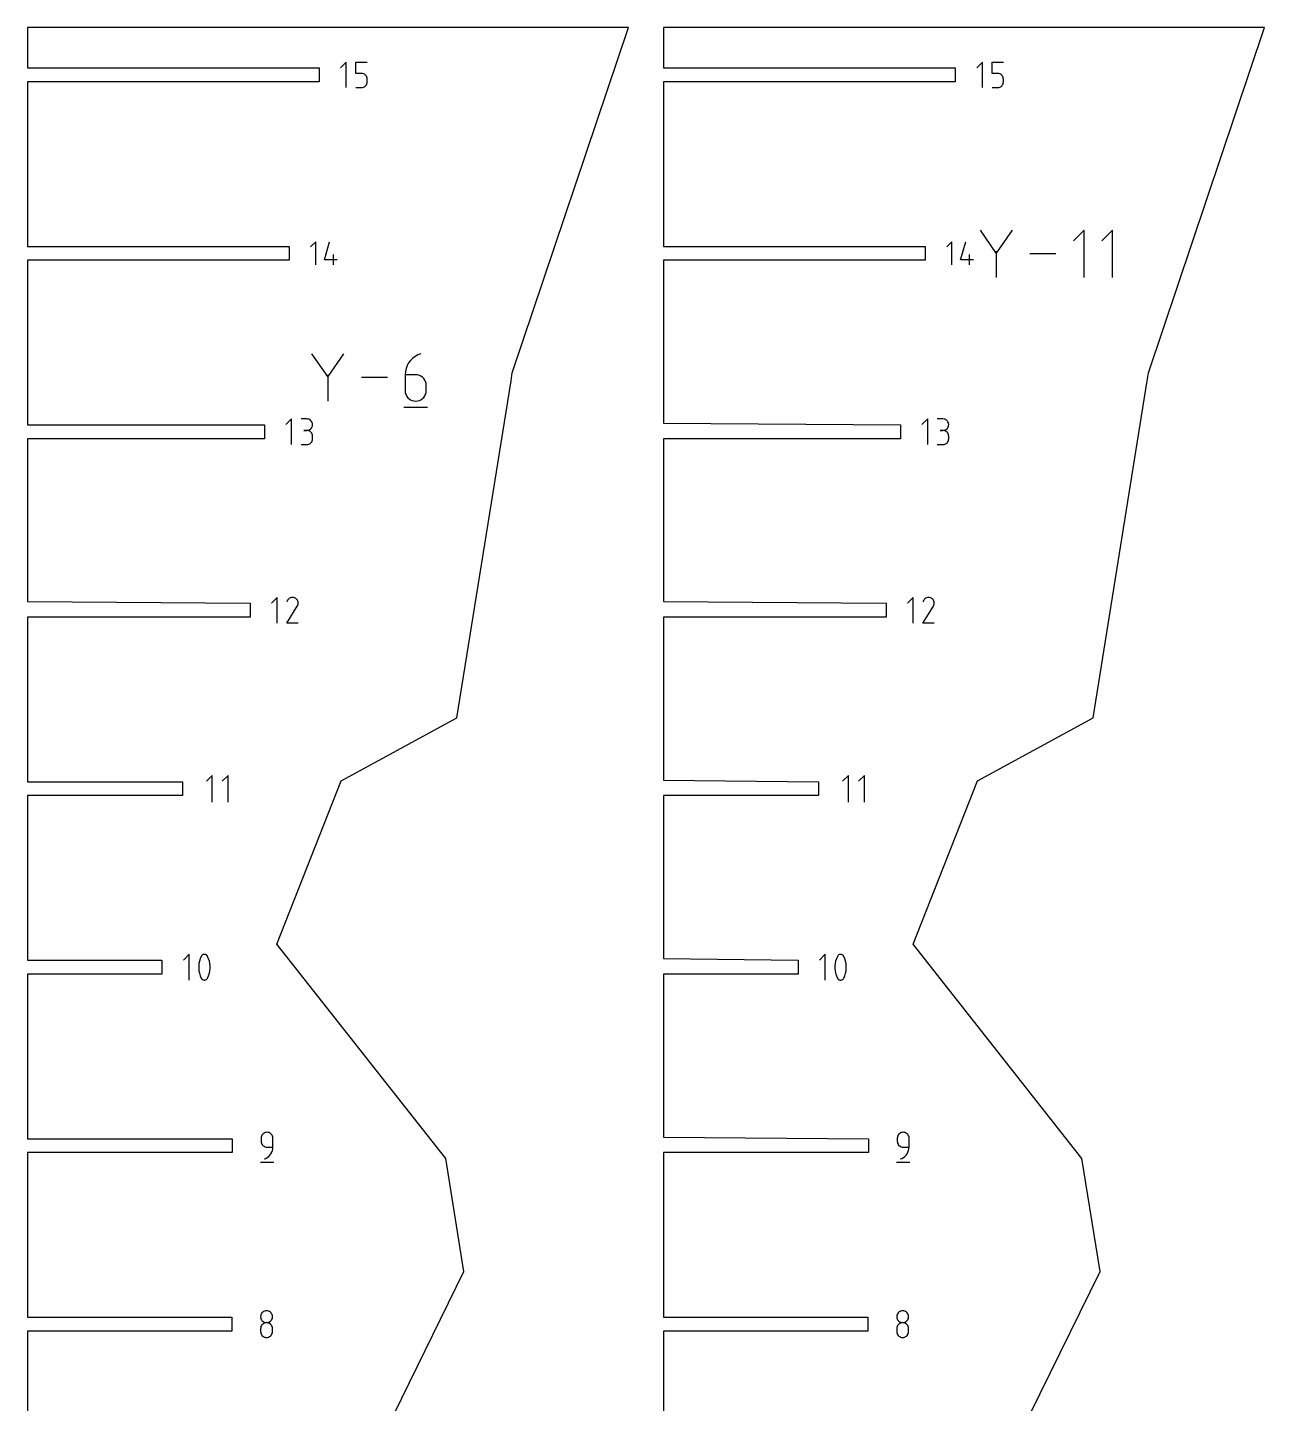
# Model space of a CAD drawing. Extents: x 0 to 980, y 0 to 700.
# Drawn here: x 240.3 to 351.5, y 124.7 to 248.4 of the extents above; entities that cross this region are included whole.
import ezdxf

# ---------------------------------------------------------------- set-up
doc = ezdxf.new("R2010")
doc.units = 0

msp = doc.modelspace()

# ---------------------------------------------------------------- linework, layer by layer
at = {"layer": 'annotation', "color": 1}
for p, q in [((268.935284, 245.311443), (268.422962, 244.798977)), ((268.935284, 243.006934), (268.935284, 245.311443)), ((269.799402, 244.28521), (269.799402, 245.311443)), ((269.799402, 245.311443), (270.82289, 245.311443)), ((326.110328, 245.311418), (325.598006, 244.798952)), ((326.110328, 243.006909), (326.110328, 245.311418)), ((326.974447, 244.285185), (326.974447, 245.311418)), ((326.974447, 245.311418), (327.997934, 245.311418)), ((270.311146, 244.28521), (269.799402, 244.28521)), ((270.403032, 244.276996), (270.311146, 244.28521)), ((270.489556, 244.253308), (270.403032, 244.276996)), ((270.569263, 244.215573), (270.489556, 244.253308)), ((270.640699, 244.16522), (270.569263, 244.215573)), ((270.702408, 244.103678), (270.640699, 244.16522)), ((270.752937, 244.032376), (270.702408, 244.103678)), ((270.79083, 243.952741), (270.752937, 244.032376)), ((270.814632, 243.866202), (270.79083, 243.952741)), ((270.82289, 243.774189), (270.814632, 243.866202)), ((270.82289, 243.519256), (270.82289, 243.774189)), ((270.82289, 243.774189), (270.82289, 243.774189)), ((327.48619, 244.285185), (326.974447, 244.285185)), ((327.578076, 244.276971), (327.48619, 244.285185)), ((327.6646, 244.253282), (327.578076, 244.276971)), ((327.744308, 244.215548), (327.6646, 244.253282)), ((327.815743, 244.165195), (327.744308, 244.215548)), ((327.877453, 244.103653), (327.815743, 244.165195)), ((327.927981, 244.03235), (327.877453, 244.103653)), ((327.965874, 243.952715), (327.927981, 244.03235)), ((327.989677, 243.866177), (327.965874, 243.952715)), ((327.997934, 243.774163), (327.989677, 243.866177)), ((327.997934, 243.519231), (327.997934, 243.774163)), ((327.997934, 243.774163), (327.997934, 243.774163)), ((269.799402, 243.006934), (270.311146, 243.006934)), ((270.311146, 243.006934), (270.402994, 243.015193)), ((270.311146, 243.006934), (270.311146, 243.006934)), ((270.402994, 243.015193), (270.489498, 243.039001)), ((270.489498, 243.039001), (270.569199, 243.076909)), ((270.569199, 243.076909), (270.640639, 243.127466)), ((270.640639, 243.127466), (270.702361, 243.189224)), ((270.702361, 243.189224), (270.752905, 243.260732)), ((270.752905, 243.260732), (270.790813, 243.34054)), ((270.790813, 243.34054), (270.814627, 243.427198)), ((270.814627, 243.427198), (270.82289, 243.519256)), ((326.974447, 243.006909), (327.48619, 243.006909)), ((327.48619, 243.006909), (327.578038, 243.015167)), ((327.48619, 243.006909), (327.48619, 243.006909)), ((327.578038, 243.015167), (327.664542, 243.038975)), ((327.664542, 243.038975), (327.744243, 243.076883)), ((327.744243, 243.076883), (327.815684, 243.127441)), ((327.815684, 243.127441), (327.877405, 243.189199)), ((327.877405, 243.189199), (327.927949, 243.260707)), ((327.927949, 243.260707), (327.965857, 243.340515)), ((327.965857, 243.340515), (327.989672, 243.427173)), ((327.989672, 243.427173), (327.997934, 243.519231)), ((327.352358, 228.144283), (325.930293, 230.200783)), ((328.774156, 230.200783), (327.352358, 228.144283)), ((335.250714, 230.20065), (334.302938, 229.252606)), ((335.250714, 225.937396), (335.250714, 230.20065)), ((337.79721, 230.20065), (336.849434, 229.252606)), ((337.79721, 225.937396), (337.79721, 230.20065)), ((266.188615, 229.160921), (265.725689, 228.697864)), ((266.188615, 227.078603), (266.188615, 229.160921)), ((266.969419, 227.541529), (267.43117, 229.160921)), ((323.363663, 229.160895), (322.900737, 228.697839)), ((323.363663, 227.078577), (323.363663, 229.160895)), ((324.144467, 227.541503), (324.606217, 229.160895)), ((268.125624, 227.541529), (266.969419, 227.541529)), ((267.77905, 227.078603), (267.77905, 228.00341)), ((325.300671, 227.541503), (324.144467, 227.541503)), ((324.954097, 227.078577), (324.954097, 228.003385)), ((327.352358, 228.309776), (327.352358, 225.937262)), ((332.704485, 228.069023), (330.373411, 228.069023)), ((267.276993, 217.04207), (265.854928, 219.098571)), ((268.69879, 219.098571), (267.276993, 217.04207)), ((275.378297, 218.99675), (275.129428, 218.85974)), ((275.649504, 219.098437), (275.378297, 218.99675)), ((275.649504, 219.098437), (275.649504, 219.098437)), ((274.309587, 217.764973), (274.248402, 217.488106)), ((274.408439, 218.027113), (274.309587, 217.764973)), ((274.542404, 218.271092), (274.408439, 218.027113)), ((274.708927, 218.493478), (274.542404, 218.271092)), ((274.905453, 218.690838), (274.708927, 218.493478)), ((275.129428, 218.85974), (274.905453, 218.690838)), ((267.276993, 217.207564), (267.276993, 214.835049)), ((272.62912, 216.96681), (270.298045, 216.96681)), ((274.248402, 217.488106), (274.227439, 217.199944)), ((274.227439, 217.199944), (274.227439, 215.782959)), ((275.174146, 217.199944), (274.227439, 217.199944)), ((275.344413, 217.184749), (275.174146, 217.199944)), ((275.504629, 217.140926), (275.344413, 217.184749)), ((275.652128, 217.071118), (275.504629, 217.140926)), ((275.784246, 216.977968), (275.652128, 217.071118)), ((275.898318, 216.864117), (275.784246, 216.977968)), ((275.99168, 216.73221), (275.898318, 216.864117)), ((276.061666, 216.584889), (275.99168, 216.73221)), ((276.105612, 216.424796), (276.061666, 216.584889)), ((276.120852, 216.254574), (276.105612, 216.424796)), ((274.227439, 215.782959), (274.227439, 215.782959)), ((274.227439, 215.782959), (274.242724, 215.612655)), ((274.242724, 215.612655), (274.28678, 215.452341)), ((274.28678, 215.452341), (274.356909, 215.304699)), ((274.356909, 215.304699), (274.450413, 215.172412)), ((274.450413, 215.172412), (274.564595, 215.058163)), ((275.784246, 215.058163), (275.898318, 215.172412)), ((275.898318, 215.172412), (275.99168, 215.304699)), ((275.99168, 215.304699), (276.061666, 215.452341)), ((276.061666, 215.452341), (276.105612, 215.612655)), ((276.105612, 215.612655), (276.120852, 215.782959)), ((276.120852, 215.782959), (276.120852, 216.254574)), ((276.120852, 216.254574), (276.120852, 216.254574)), ((274.108867, 214.302276), (276.240494, 214.302276)), ((274.564595, 215.058163), (274.696757, 214.964632)), ((274.696757, 214.964632), (274.844202, 214.894504)), ((274.844202, 214.894504), (275.00423, 214.85046)), ((275.00423, 214.85046), (275.174146, 214.835183)), ((275.174146, 214.835183), (275.344413, 214.85046)), ((275.174146, 214.835183), (275.174146, 214.835183)), ((275.344413, 214.85046), (275.504629, 214.894504)), ((275.504629, 214.894504), (275.652128, 214.964632)), ((275.652128, 214.964632), (275.784246, 215.058163)), ((264.01757, 213.232589), (263.505248, 212.720122)), ((264.01757, 210.92808), (264.01757, 213.232589)), ((265.393432, 213.229915), (264.881688, 213.229915)), ((265.48547, 213.221654), (265.393432, 213.229915)), ((265.572075, 213.197846), (265.48547, 213.221654)), ((265.651806, 213.159957), (265.572075, 213.197846)), ((265.723223, 213.10945), (265.651806, 213.159957)), ((265.784885, 213.047789), (265.723223, 213.10945)), ((265.835351, 212.976439), (265.784885, 213.047789)), ((265.873182, 212.896863), (265.835351, 212.976439)), ((265.896937, 212.810527), (265.873182, 212.896863)), ((265.905176, 212.718894), (265.896937, 212.810527)), ((265.896937, 212.626831), (265.905176, 212.718894)), ((265.905176, 212.718894), (265.905176, 212.718894)), ((321.192619, 213.232563), (320.680297, 212.720097)), ((321.192619, 210.928055), (321.192619, 213.232563)), ((322.568481, 213.22989), (322.056737, 213.22989)), ((322.660519, 213.221629), (322.568481, 213.22989)), ((322.747124, 213.197821), (322.660519, 213.221629)), ((322.826855, 213.159932), (322.747124, 213.197821)), ((322.898272, 213.109424), (322.826855, 213.159932)), ((322.959934, 213.047764), (322.898272, 213.109424)), ((323.0104, 212.976413), (322.959934, 213.047764)), ((323.048231, 212.896838), (323.0104, 212.976413)), ((323.071986, 212.810502), (323.048231, 212.896838)), ((323.080225, 212.718869), (323.071986, 212.810502)), ((323.071986, 212.626806), (323.080225, 212.718869)), ((323.080225, 212.718869), (323.080225, 212.718869)), ((265.393432, 212.206428), (265.137199, 212.206428)), ((265.137199, 212.206428), (265.393432, 212.206428)), ((265.393432, 212.206428), (265.48547, 212.214691)), ((265.48547, 212.198166), (265.393432, 212.206428)), ((265.393432, 212.206428), (265.393432, 212.206428)), ((265.48547, 212.214691), (265.572075, 212.238512)), ((265.572075, 212.174359), (265.48547, 212.198166)), ((265.572075, 212.238512), (265.651806, 212.276439)), ((265.651806, 212.13647), (265.572075, 212.174359)), ((265.651806, 212.276439), (265.723223, 212.32702)), ((265.723223, 212.085962), (265.651806, 212.13647)), ((265.723223, 212.32702), (265.784885, 212.388802)), ((265.784885, 212.024301), (265.723223, 212.085962)), ((265.784885, 212.388802), (265.835351, 212.460332)), ((265.835351, 211.952951), (265.784885, 212.024301)), ((265.835351, 212.460332), (265.873182, 212.54016)), ((265.873182, 211.873376), (265.835351, 211.952951)), ((265.873182, 212.54016), (265.896937, 212.626831)), ((265.896937, 211.78704), (265.873182, 211.873376)), ((265.905176, 211.695407), (265.896937, 211.78704)), ((265.905176, 211.439173), (265.905176, 211.695407)), ((265.905176, 211.695407), (265.905176, 211.695407)), ((322.568481, 212.206402), (322.312248, 212.206402)), ((322.312248, 212.206402), (322.568481, 212.206402)), ((322.568481, 212.206402), (322.660519, 212.214666)), ((322.660519, 212.198141), (322.568481, 212.206402)), ((322.568481, 212.206402), (322.568481, 212.206402)), ((322.660519, 212.214666), (322.747124, 212.238487)), ((322.747124, 212.174334), (322.660519, 212.198141)), ((322.747124, 212.238487), (322.826855, 212.276414)), ((322.826855, 212.136444), (322.747124, 212.174334)), ((322.826855, 212.276414), (322.898272, 212.326995)), ((322.898272, 212.085937), (322.826855, 212.136444)), ((322.898272, 212.326995), (322.959934, 212.388777)), ((322.959934, 212.024276), (322.898272, 212.085937)), ((322.959934, 212.388777), (323.0104, 212.460307)), ((323.0104, 211.952926), (322.959934, 212.024276)), ((323.0104, 212.460307), (323.048231, 212.540134)), ((323.048231, 211.873351), (323.0104, 211.952926)), ((323.048231, 212.540134), (323.071986, 212.626806)), ((323.071986, 211.787014), (323.048231, 211.873351)), ((323.080225, 211.695381), (323.071986, 211.787014)), ((323.080225, 211.439148), (323.080225, 211.695381)), ((323.080225, 211.695381), (323.080225, 211.695381)), ((264.881688, 210.928152), (265.393432, 210.928152)), ((265.393432, 210.928152), (265.48547, 210.936409)), ((265.393432, 210.928152), (265.393432, 210.928152)), ((265.48547, 210.936409), (265.572075, 210.960204)), ((265.572075, 210.960204), (265.651806, 210.998078)), ((265.651806, 210.998078), (265.723223, 211.04857)), ((265.723223, 211.04857), (265.784885, 211.110219)), ((265.784885, 211.110219), (265.835351, 211.181565)), ((265.835351, 211.181565), (265.873182, 211.261146)), ((265.873182, 211.261146), (265.896937, 211.347502)), ((265.896937, 211.347502), (265.905176, 211.439173)), ((322.056737, 210.928127), (322.568481, 210.928127)), ((322.568481, 210.928127), (322.660519, 210.936383)), ((322.568481, 210.928127), (322.568481, 210.928127)), ((322.660519, 210.936383), (322.747124, 210.960179)), ((322.747124, 210.960179), (322.826855, 210.998053)), ((322.826855, 210.998053), (322.898272, 211.048545)), ((322.898272, 211.048545), (322.959934, 211.110194)), ((322.959934, 211.110194), (323.0104, 211.181539)), ((323.0104, 211.181539), (323.048231, 211.261121)), ((323.048231, 211.261121), (323.071986, 211.347477)), ((323.071986, 211.347477), (323.080225, 211.439148)), ((262.72578, 197.192995), (262.213532, 196.680603)), ((262.72578, 194.88882), (262.72578, 197.192995)), ((263.658584, 196.93678), (263.591392, 196.807887)), ((263.711906, 197.012391), (263.658584, 196.93678)), ((263.775881, 197.07551), (263.711906, 197.012391)), ((263.848562, 197.125629), (263.775881, 197.07551)), ((263.928004, 197.162244), (263.848562, 197.125629)), ((264.012262, 197.184849), (263.928004, 197.162244)), ((264.09939, 197.192938), (264.012262, 197.184849)), ((264.187442, 197.186007), (264.09939, 197.192938)), ((264.274472, 197.16355), (264.187442, 197.186007)), ((264.358535, 197.125061), (264.274472, 197.16355)), ((264.43372, 197.071673), (264.358535, 197.125061)), ((264.358535, 197.125061), (264.358535, 197.125061)), ((264.496583, 197.007607), (264.43372, 197.071673)), ((264.546565, 196.934826), (264.496583, 197.007607)), ((264.583107, 196.855296), (264.546565, 196.934826)), ((264.605649, 196.770978), (264.583107, 196.855296)), ((264.613634, 196.683838), (264.605649, 196.770978)), ((264.606501, 196.595837), (264.613634, 196.683838)), ((319.900836, 197.192969), (319.388588, 196.680577)), ((319.900836, 194.888795), (319.900836, 197.192969)), ((320.83364, 196.936755), (320.766448, 196.807862)), ((320.886962, 197.012366), (320.83364, 196.936755)), ((320.950937, 197.075484), (320.886962, 197.012366)), ((321.023618, 197.125604), (320.950937, 197.075484)), ((321.103061, 197.162218), (321.023618, 197.125604)), ((321.187318, 197.184823), (321.103061, 197.162218)), ((321.274446, 197.192913), (321.187318, 197.184823)), ((321.362498, 197.185982), (321.274446, 197.192913)), ((321.449528, 197.163525), (321.362498, 197.185982)), ((321.533591, 197.125036), (321.449528, 197.163525)), ((321.608776, 197.071647), (321.533591, 197.125036)), ((321.533591, 197.125036), (321.533591, 197.125036)), ((321.671639, 197.007581), (321.608776, 197.071647)), ((321.721621, 196.934801), (321.671639, 197.007581)), ((321.758163, 196.855271), (321.721621, 196.934801)), ((321.780705, 196.770953), (321.758163, 196.855271)), ((321.78869, 196.683812), (321.780705, 196.770953)), ((321.781557, 196.595812), (321.78869, 196.683812)), ((263.589947, 194.888801), (264.535546, 196.411094)), ((264.535546, 196.411094), (264.536676, 196.412493)), ((264.535546, 196.411094), (264.535546, 196.411094)), ((264.536676, 196.412493), (264.53776, 196.413903)), ((264.53776, 196.413903), (264.538805, 196.415338)), ((264.538805, 196.415338), (264.539818, 196.416808)), ((264.539818, 196.416808), (264.540805, 196.418326)), ((264.540805, 196.418326), (264.541775, 196.419903)), ((264.541775, 196.419903), (264.542734, 196.421551)), ((264.542734, 196.421551), (264.54369, 196.423283)), ((264.54369, 196.423283), (264.544649, 196.42511)), ((264.544649, 196.42511), (264.583693, 196.50894)), ((264.544649, 196.42511), (264.544649, 196.42511)), ((264.583693, 196.50894), (264.606501, 196.595837)), ((320.765003, 194.888776), (321.710602, 196.411069)), ((321.710602, 196.411069), (321.711732, 196.412467)), ((321.710602, 196.411069), (321.710602, 196.411069)), ((321.711732, 196.412467), (321.712816, 196.413878)), ((321.712816, 196.413878), (321.713861, 196.415313)), ((321.713861, 196.415313), (321.714874, 196.416783)), ((321.714874, 196.416783), (321.715861, 196.4183)), ((321.715861, 196.4183), (321.716831, 196.419878)), ((321.716831, 196.419878), (321.71779, 196.421526)), ((321.71779, 196.421526), (321.718746, 196.423258)), ((321.718746, 196.423258), (321.719705, 196.425085)), ((321.719705, 196.425085), (321.758749, 196.508915)), ((321.719705, 196.425085), (321.719705, 196.425085)), ((321.758749, 196.508915), (321.781557, 196.595812)), ((264.613286, 194.888801), (263.589947, 194.888801)), ((321.788342, 194.888776), (320.765003, 194.888776)), ((256.893778, 181.20148), (256.360228, 180.667779)), ((256.893778, 178.80148), (256.893778, 181.20148)), ((258.327329, 181.20148), (257.793778, 180.667779)), ((258.327329, 178.80148), (258.327329, 181.20148)), ((314.068804, 181.201455), (313.535253, 180.667754)), ((314.068804, 178.801455), (314.068804, 181.201455)), ((315.502355, 181.201455), (314.968804, 180.667754)), ((315.502355, 178.801455), (315.502355, 181.201455)), ((254.811211, 165.116483), (254.297922, 164.603049)), ((254.811211, 162.807623), (254.811211, 165.116483)), ((255.743515, 164.511361), (255.699262, 164.292866)), ((255.809894, 164.725528), (255.743515, 164.511361)), ((255.8984, 164.933658), (255.809894, 164.725528)), ((255.928204, 164.983222), (255.8984, 164.933658)), ((255.8984, 164.933658), (255.8984, 164.933658)), ((255.965349, 165.025459), (255.928204, 164.983222)), ((256.008603, 165.05996), (255.965349, 165.025459)), ((256.056737, 165.086317), (256.008603, 165.05996)), ((256.108522, 165.104122), (256.056737, 165.086317)), ((256.162726, 165.112965), (256.108522, 165.104122)), ((256.218122, 165.112437), (256.162726, 165.112965)), ((256.273478, 165.102131), (256.218122, 165.112437)), ((256.327565, 165.081636), (256.273478, 165.102131)), ((256.34827, 165.070756), (256.327565, 165.081636)), ((256.327565, 165.081636), (256.327565, 165.081636)), ((256.368139, 165.058258), (256.34827, 165.070756)), ((256.387074, 165.044242), (256.368139, 165.058258)), ((256.40498, 165.028807), (256.387074, 165.044242)), ((256.42176, 165.012051), (256.40498, 165.028807)), ((256.437317, 164.994074), (256.42176, 165.012051)), ((256.451555, 164.974974), (256.437317, 164.994074)), ((256.464377, 164.954851), (256.451555, 164.974974)), ((256.475687, 164.933803), (256.464377, 164.954851)), ((256.564622, 164.725243), (256.475687, 164.933803)), ((256.475687, 164.933803), (256.475687, 164.933803)), ((256.631323, 164.510755), (256.564622, 164.725243)), ((256.67579, 164.292045), (256.631323, 164.510755)), ((311.986313, 165.116458), (311.473024, 164.603024)), ((311.986313, 162.807598), (311.986313, 165.116458)), ((312.918617, 164.511336), (312.874364, 164.292841)), ((312.984996, 164.725502), (312.918617, 164.511336)), ((313.073502, 164.933633), (312.984996, 164.725502)), ((313.103306, 164.983196), (313.073502, 164.933633)), ((313.073502, 164.933633), (313.073502, 164.933633)), ((313.140451, 165.025433), (313.103306, 164.983196)), ((313.183705, 165.059935), (313.140451, 165.025433)), ((313.231839, 165.086292), (313.183705, 165.059935)), ((313.283623, 165.104097), (313.231839, 165.086292)), ((313.337828, 165.11294), (313.283623, 165.104097)), ((313.393224, 165.112412), (313.337828, 165.11294)), ((313.44858, 165.102105), (313.393224, 165.112412)), ((313.502666, 165.081611), (313.44858, 165.102105)), ((313.523372, 165.07073), (313.502666, 165.081611)), ((313.502666, 165.081611), (313.502666, 165.081611)), ((313.54324, 165.058233), (313.523372, 165.07073)), ((313.562176, 165.044217), (313.54324, 165.058233)), ((313.580082, 165.028782), (313.562176, 165.044217)), ((313.596862, 165.012026), (313.580082, 165.028782)), ((313.612419, 164.994049), (313.596862, 165.012026)), ((313.626657, 164.974949), (313.612419, 164.994049)), ((313.639479, 164.954826), (313.626657, 164.974949)), ((313.650789, 164.933778), (313.639479, 164.954826)), ((313.739724, 164.725218), (313.650789, 164.933778)), ((313.650789, 164.933778), (313.650789, 164.933778)), ((313.806425, 164.51073), (313.739724, 164.725218)), ((313.850892, 164.29202), (313.806425, 164.51073)), ((255.699262, 164.292866), (255.677136, 164.07175)), ((255.677136, 164.07175), (255.677136, 163.849722)), ((255.677136, 163.849722), (255.699262, 163.628489)), ((255.699262, 163.628489), (255.743515, 163.409758)), ((255.743515, 163.409758), (255.809894, 163.195237)), ((256.564622, 163.194953), (256.631323, 163.409152)), ((256.631323, 163.409152), (256.67579, 163.627668)), ((256.698024, 164.070823), (256.67579, 164.292045)), ((256.67579, 163.627668), (256.698024, 163.848794)), ((256.698024, 163.848794), (256.698024, 164.070823)), ((312.874364, 164.292841), (312.852237, 164.071725)), ((312.852237, 164.071725), (312.852237, 163.849697)), ((312.852237, 163.849697), (312.874364, 163.628463)), ((312.874364, 163.628463), (312.918617, 163.409732)), ((312.918617, 163.409732), (312.984996, 163.195212)), ((313.739724, 163.194928), (313.806425, 163.409126)), ((313.806425, 163.409126), (313.850892, 163.627643)), ((313.873126, 164.070797), (313.850892, 164.29202)), ((313.850892, 163.627643), (313.873126, 163.848769)), ((313.873126, 163.848769), (313.873126, 164.070797)), ((255.809894, 163.195237), (255.8984, 162.986635)), ((255.8984, 162.986635), (255.8984, 162.986635)), ((255.8984, 162.986635), (255.909669, 162.965628)), ((255.909669, 162.965628), (255.922396, 162.945605)), ((255.922396, 162.945605), (255.936529, 162.926626)), ((255.936529, 162.926626), (255.952012, 162.908752)), ((255.952012, 162.908752), (255.968794, 162.892043)), ((255.968794, 162.892043), (255.98682, 162.87656)), ((255.98682, 162.87656), (256.006036, 162.862365)), ((256.006036, 162.862365), (256.026389, 162.849517)), ((256.026389, 162.849517), (256.047826, 162.838078)), ((256.047826, 162.838078), (256.047826, 162.838078)), ((256.047826, 162.838078), (256.101486, 162.818018)), ((256.101486, 162.818018), (256.15652, 162.808052)), ((256.15652, 162.808052), (256.211682, 162.807773)), ((256.211682, 162.807773), (256.265729, 162.816775)), ((256.265729, 162.816775), (256.317417, 162.834652)), ((256.317417, 162.834652), (256.3655, 162.860998)), ((256.3655, 162.860998), (256.408736, 162.895405)), ((256.408736, 162.895405), (256.44588, 162.937468)), ((256.44588, 162.937468), (256.475687, 162.986779)), ((256.475687, 162.986779), (256.564622, 163.194953)), ((256.475687, 162.986779), (256.475687, 162.986779)), ((312.984996, 163.195212), (313.073502, 162.986609)), ((313.073502, 162.986609), (313.073502, 162.986609)), ((313.073502, 162.986609), (313.08477, 162.965603)), ((313.08477, 162.965603), (313.097498, 162.94558)), ((313.097498, 162.94558), (313.11163, 162.926601)), ((313.11163, 162.926601), (313.127114, 162.908726)), ((313.127114, 162.908726), (313.143896, 162.892018)), ((313.143896, 162.892018), (313.161922, 162.876535)), ((313.161922, 162.876535), (313.181138, 162.862339)), ((313.181138, 162.862339), (313.201491, 162.849491)), ((313.201491, 162.849491), (313.222927, 162.838052)), ((313.222927, 162.838052), (313.222927, 162.838052)), ((313.222927, 162.838052), (313.276588, 162.817992)), ((313.276588, 162.817992), (313.331622, 162.808026)), ((313.331622, 162.808026), (313.386784, 162.807748)), ((313.386784, 162.807748), (313.440831, 162.81675)), ((313.440831, 162.81675), (313.492518, 162.834627)), ((313.492518, 162.834627), (313.540602, 162.860972)), ((313.540602, 162.860972), (313.583838, 162.89538)), ((313.583838, 162.89538), (313.620981, 162.937442)), ((313.620981, 162.937442), (313.650789, 162.986754)), ((313.650789, 162.986754), (313.739724, 163.194928)), ((313.650789, 162.986754), (313.650789, 162.986754)), ((261.289942, 148.684802), (261.281337, 148.588924)), ((261.281337, 148.588924), (261.281337, 148.322074)), ((261.314743, 148.775065), (261.289942, 148.684802)), ((261.354222, 148.8582), (261.314743, 148.775065)), ((261.40686, 148.932694), (261.354222, 148.8582)), ((261.471139, 148.997036), (261.40686, 148.932694)), ((261.54554, 149.049713), (261.471139, 148.997036)), ((261.628544, 149.089212), (261.54554, 149.049713)), ((261.718632, 149.11402), (261.628544, 149.089212)), ((261.814286, 149.122626), (261.718632, 149.11402)), ((261.910138, 149.11402), (261.814286, 149.122626)), ((261.814286, 149.122626), (261.814286, 149.122626)), ((262.000331, 149.089212), (261.910138, 149.11402)), ((262.083366, 149.049713), (262.000331, 149.089212)), ((262.157742, 148.997036), (262.083366, 149.049713)), ((262.221959, 148.932694), (262.157742, 148.997036)), ((262.274517, 148.8582), (262.221959, 148.932694)), ((262.313916, 148.775065), (262.274517, 148.8582)), ((262.338655, 148.684802), (262.313916, 148.775065)), ((262.347235, 148.588924), (262.338655, 148.684802)), ((262.347235, 147.788523), (262.347235, 148.588924)), ((262.347235, 148.588924), (262.347235, 148.588924)), ((318.464998, 148.684777), (318.456393, 148.588899)), ((318.456393, 148.588899), (318.456393, 148.322049)), ((318.489799, 148.77504), (318.464998, 148.684777)), ((318.529278, 148.858175), (318.489799, 148.77504)), ((318.581916, 148.932669), (318.529278, 148.858175)), ((318.646195, 148.997011), (318.581916, 148.932669)), ((318.720596, 149.049688), (318.646195, 148.997011)), ((318.8036, 149.089186), (318.720596, 149.049688)), ((318.893688, 149.113995), (318.8036, 149.089186)), ((318.989342, 149.1226), (318.893688, 149.113995)), ((319.085194, 149.113995), (318.989342, 149.1226)), ((318.989342, 149.1226), (318.989342, 149.1226)), ((319.175387, 149.089186), (319.085194, 149.113995)), ((319.258422, 149.049688), (319.175387, 149.089186)), ((319.332798, 148.997011), (319.258422, 149.049688)), ((319.397015, 148.932669), (319.332798, 148.997011)), ((319.449573, 148.858175), (319.397015, 148.932669)), ((319.488971, 148.77504), (319.449573, 148.858175)), ((319.513711, 148.684777), (319.488971, 148.77504)), ((319.52229, 148.588899), (319.513711, 148.684777)), ((319.52229, 147.788498), (319.52229, 148.588899)), ((319.52229, 148.588899), (319.52229, 148.588899)), ((261.281337, 148.322074), (261.281337, 148.322074)), ((261.281337, 148.322074), (261.289942, 148.226201)), ((261.289942, 148.226201), (261.314743, 148.135952)), ((261.314743, 148.135952), (261.354222, 148.052837)), ((261.354222, 148.052837), (261.40686, 147.978366)), ((261.40686, 147.978366), (261.471139, 147.91405)), ((261.471139, 147.91405), (261.54554, 147.861397)), ((261.54554, 147.861397), (261.628544, 147.821918)), ((261.628544, 147.821918), (261.718632, 147.797123)), ((261.718632, 147.797123), (261.814286, 147.788523)), ((261.814286, 147.788523), (262.347235, 147.788523)), ((262.076336, 147.061821), (262.170004, 147.186774)), ((262.170004, 147.186774), (262.245374, 147.323877)), ((262.245374, 147.323877), (262.301, 147.471173)), ((262.301, 147.471173), (262.335435, 147.626707)), ((262.335435, 147.626707), (262.347235, 147.788523)), ((318.456393, 148.322049), (318.456393, 148.322049)), ((318.456393, 148.322049), (318.464998, 148.226176)), ((318.464998, 148.226176), (318.489799, 148.135927)), ((318.489799, 148.135927), (318.529278, 148.052812)), ((318.529278, 148.052812), (318.581916, 147.978341)), ((318.581916, 147.978341), (318.646195, 147.914024)), ((318.646195, 147.914024), (318.720596, 147.861372)), ((318.720596, 147.861372), (318.8036, 147.821893)), ((318.8036, 147.821893), (318.893688, 147.797098)), ((318.893688, 147.797098), (318.989342, 147.788498)), ((318.989342, 147.788498), (319.52229, 147.788498)), ((319.251392, 147.061796), (319.34506, 147.186749)), ((319.34506, 147.186749), (319.42043, 147.323852)), ((319.42043, 147.323852), (319.476055, 147.471148)), ((319.476055, 147.471148), (319.510491, 147.626682)), ((319.510491, 147.626682), (319.52229, 147.788498)), ((261.214737, 146.422626), (262.414737, 146.422626)), ((261.547586, 146.722626), (261.699993, 146.77942)), ((261.547586, 146.722626), (261.547586, 146.722626)), ((261.699993, 146.77942), (261.839885, 146.856188)), ((261.839885, 146.856188), (261.965814, 146.950974)), ((261.965814, 146.950974), (262.076336, 147.061821)), ((318.389793, 146.4226), (319.589793, 146.4226)), ((318.722642, 146.7226), (318.875049, 146.779395)), ((318.722642, 146.7226), (318.722642, 146.7226)), ((318.875049, 146.779395), (319.01494, 146.856163)), ((319.01494, 146.856163), (319.14087, 146.950949)), ((319.14087, 146.950949), (319.251392, 147.061796)), ((261.245202, 132.643497), (261.236602, 132.548067)), ((261.236602, 132.548067), (261.236602, 132.548067)), ((261.236602, 132.548067), (261.245207, 132.452189)), ((261.269991, 132.733411), (261.245202, 132.643497)), ((261.245207, 132.452189), (261.270008, 132.361927)), ((261.309454, 132.816284), (261.269991, 132.733411)), ((261.270008, 132.361927), (261.309487, 132.278792)), ((261.362076, 132.89059), (261.309454, 132.816284)), ((261.426343, 132.954806), (261.362076, 132.89059)), ((261.500738, 133.007407), (261.426343, 132.954806)), ((261.583748, 133.046866), (261.500738, 133.007407)), ((261.673857, 133.07166), (261.583748, 133.046866)), ((261.769551, 133.080264), (261.673857, 133.07166)), ((261.865245, 133.07166), (261.769551, 133.080264)), ((261.769551, 133.080264), (261.769551, 133.080264)), ((261.955354, 133.046866), (261.865245, 133.07166)), ((262.038364, 133.007407), (261.955354, 133.046866)), ((262.11276, 132.954806), (262.038364, 133.007407)), ((262.177026, 132.89059), (262.11276, 132.954806)), ((262.229648, 132.816284), (262.177026, 132.89059)), ((262.229615, 132.278792), (262.269094, 132.361927)), ((262.269111, 132.733411), (262.229648, 132.816284)), ((262.269094, 132.361927), (262.293895, 132.452189)), ((262.2939, 132.643497), (262.269111, 132.733411)), ((262.293895, 132.452189), (262.3025, 132.548067)), ((262.3025, 132.548067), (262.2939, 132.643497)), ((262.3025, 132.548067), (262.3025, 132.548067)), ((318.420271, 132.643472), (318.411671, 132.548042)), ((318.411671, 132.548042), (318.411671, 132.548042)), ((318.411671, 132.548042), (318.420276, 132.452164)), ((318.445059, 132.733386), (318.420271, 132.643472)), ((318.420276, 132.452164), (318.445077, 132.361902)), ((318.484522, 132.816258), (318.445059, 132.733386)), ((318.445077, 132.361902), (318.484556, 132.278767)), ((318.537145, 132.890565), (318.484522, 132.816258)), ((318.601411, 132.954781), (318.537145, 132.890565)), ((318.675807, 133.007381), (318.601411, 132.954781)), ((318.758817, 133.046841), (318.675807, 133.007381)), ((318.848926, 133.071635), (318.758817, 133.046841)), ((318.94462, 133.080238), (318.848926, 133.071635)), ((319.040313, 133.071635), (318.94462, 133.080238)), ((318.94462, 133.080238), (318.94462, 133.080238)), ((319.130423, 133.046841), (319.040313, 133.071635)), ((319.213432, 133.007381), (319.130423, 133.046841)), ((319.287828, 132.954781), (319.213432, 133.007381)), ((319.352095, 132.890565), (319.287828, 132.954781)), ((319.404717, 132.816258), (319.352095, 132.890565)), ((319.404684, 132.278767), (319.444163, 132.361902)), ((319.44418, 132.733386), (319.404717, 132.816258)), ((319.444163, 132.361902), (319.468964, 132.452164)), ((319.468969, 132.643472), (319.44418, 132.733386)), ((319.468964, 132.452164), (319.477568, 132.548042)), ((319.477568, 132.548042), (319.468969, 132.643472)), ((319.477568, 132.548042), (319.477568, 132.548042)), ((261.245202, 131.576649), (261.236602, 131.480815)), ((261.236602, 131.480815), (261.236602, 131.215319)), ((261.236602, 131.215319), (261.236602, 131.215319)), ((261.236602, 131.215319), (261.245207, 131.119493)), ((261.269991, 131.666876), (261.245202, 131.576649)), ((261.245207, 131.119493), (261.270008, 131.029369)), ((261.309454, 131.749985), (261.269991, 131.666876)), ((261.362076, 131.824461), (261.309454, 131.749985)), ((261.309487, 132.278792), (261.362126, 132.204297)), ((261.426343, 131.88879), (261.362076, 131.824461)), ((261.362126, 132.204297), (261.426404, 132.139955)), ((261.500738, 131.941459), (261.426343, 131.88879)), ((261.426404, 132.139955), (261.500805, 132.087279)), ((261.583748, 131.980954), (261.500738, 131.941459)), ((261.500805, 132.087279), (261.583809, 132.04778)), ((261.673857, 132.005761), (261.583748, 131.980954)), ((261.583809, 132.04778), (261.673897, 132.022972)), ((261.769551, 132.014366), (261.673857, 132.005761)), ((261.673897, 132.022972), (261.769551, 132.014366)), ((261.769551, 132.014366), (261.865205, 132.022972)), ((261.865245, 132.005766), (261.769551, 132.014366)), ((261.769551, 132.014366), (261.769551, 132.014366)), ((261.769551, 132.014366), (261.769551, 132.014366)), ((261.865205, 132.022972), (261.955293, 132.04778)), ((261.955354, 131.980971), (261.865245, 132.005766)), ((261.955293, 132.04778), (262.038297, 132.087279)), ((262.038364, 131.941492), (261.955354, 131.980971)), ((262.038297, 132.087279), (262.112698, 132.139955)), ((262.11276, 131.88884), (262.038364, 131.941492)), ((262.112698, 132.139955), (262.176977, 132.204297)), ((262.177026, 131.824523), (262.11276, 131.88884)), ((262.176977, 132.204297), (262.229615, 132.278792)), ((262.229648, 131.750052), (262.177026, 131.824523)), ((262.269111, 131.666937), (262.229648, 131.750052)), ((262.269094, 131.029369), (262.293895, 131.119493)), ((262.2939, 131.576688), (262.269111, 131.666937)), ((262.293895, 131.119493), (262.3025, 131.215319)), ((262.3025, 131.480815), (262.2939, 131.576688)), ((262.3025, 131.215319), (262.3025, 131.480815)), ((262.3025, 131.480815), (262.3025, 131.480815)), ((318.420271, 131.576623), (318.411671, 131.48079)), ((318.411671, 131.48079), (318.411671, 131.215294)), ((318.411671, 131.215294), (318.411671, 131.215294)), ((318.411671, 131.215294), (318.420276, 131.119468)), ((318.445059, 131.666851), (318.420271, 131.576623)), ((318.420276, 131.119468), (318.445077, 131.029343)), ((318.484522, 131.74996), (318.445059, 131.666851)), ((318.537145, 131.824436), (318.484522, 131.74996)), ((318.484556, 132.278767), (318.537194, 132.204272)), ((318.601411, 131.888765), (318.537145, 131.824436)), ((318.537194, 132.204272), (318.601473, 132.13993)), ((318.675807, 131.941434), (318.601411, 131.888765)), ((318.601473, 132.13993), (318.675874, 132.087254)), ((318.758817, 131.980929), (318.675807, 131.941434)), ((318.675874, 132.087254), (318.758878, 132.047755)), ((318.848926, 132.005735), (318.758817, 131.980929)), ((318.758878, 132.047755), (318.848966, 132.022946)), ((318.94462, 132.014341), (318.848926, 132.005735)), ((318.848966, 132.022946), (318.94462, 132.014341)), ((318.94462, 132.014341), (319.040274, 132.022946)), ((319.040313, 132.00574), (318.94462, 132.014341)), ((318.94462, 132.014341), (318.94462, 132.014341)), ((318.94462, 132.014341), (318.94462, 132.014341)), ((319.040274, 132.022946), (319.130362, 132.047755)), ((319.130423, 131.980946), (319.040313, 132.00574)), ((319.130362, 132.047755), (319.213366, 132.087254)), ((319.213432, 131.941467), (319.130423, 131.980946)), ((319.213366, 132.087254), (319.287766, 132.13993)), ((319.287828, 131.888814), (319.213432, 131.941467)), ((319.287766, 132.13993), (319.352045, 132.204272)), ((319.352095, 131.824497), (319.287828, 131.888814)), ((319.352045, 132.204272), (319.404684, 132.278767)), ((319.404717, 131.750027), (319.352095, 131.824497)), ((319.44418, 131.666912), (319.404717, 131.750027)), ((319.444163, 131.029343), (319.468964, 131.119468)), ((319.468969, 131.576663), (319.44418, 131.666912)), ((319.468964, 131.119468), (319.477568, 131.215294)), ((319.477568, 131.48079), (319.468969, 131.576663)), ((319.477568, 131.215294), (319.477568, 131.48079)), ((319.477568, 131.48079), (319.477568, 131.48079)), ((261.270008, 131.029369), (261.309487, 130.946434)), ((261.309487, 130.946434), (261.362126, 130.872177)), ((261.362126, 130.872177), (261.426404, 130.808085)), ((261.426404, 130.808085), (261.500805, 130.755646)), ((261.500805, 130.755646), (261.583809, 130.716347)), ((261.583809, 130.716347), (261.673897, 130.691677)), ((261.673897, 130.691677), (261.769551, 130.683123)), ((261.769551, 130.683123), (261.865205, 130.691677)), ((261.769551, 130.683123), (261.769551, 130.683123)), ((261.865205, 130.691677), (261.955293, 130.716347)), ((261.955293, 130.716347), (262.038297, 130.755646)), ((262.038297, 130.755646), (262.112698, 130.808085)), ((262.112698, 130.808085), (262.176977, 130.872177)), ((262.176977, 130.872177), (262.229615, 130.946434)), ((262.229615, 130.946434), (262.269094, 131.029369)), ((318.445077, 131.029343), (318.484556, 130.946409)), ((318.484556, 130.946409), (318.537194, 130.872152)), ((318.537194, 130.872152), (318.601473, 130.80806)), ((318.601473, 130.80806), (318.675874, 130.75562)), ((318.675874, 130.75562), (318.758878, 130.716322)), ((318.758878, 130.716322), (318.848966, 130.691652)), ((318.848966, 130.691652), (318.94462, 130.683098)), ((318.94462, 130.683098), (319.040274, 130.691652)), ((318.94462, 130.683098), (318.94462, 130.683098)), ((319.040274, 130.691652), (319.130362, 130.716322)), ((319.130362, 130.716322), (319.213366, 130.75562)), ((319.213366, 130.75562), (319.287766, 130.80806)), ((319.287766, 130.80806), (319.352045, 130.872152)), ((319.352045, 130.872152), (319.404684, 130.946409)), ((319.404684, 130.946409), (319.444163, 131.029343))]:
    msp.add_line(p, q, dxfattribs=at)
at = {"layer": 'boundary', "color": 5}
for p, q in [((273.244978, 248.411218), (240.287767, 248.411271)), ((240.287767, 248.411271), (240.287767, 244.782189)), ((294.287777, 248.411207), (273.244978, 248.411218)), ((283.854142, 217.389437), (294.287777, 248.411207)), ((330.420066, 248.411252), (297.46282, 248.411258)), ((297.46282, 248.411258), (297.46282, 244.782163)), ((351.462831, 248.41124), (330.420066, 248.411252)), ((341.029179, 217.389389), (351.462831, 248.41124)), ((240.287767, 244.782189), (266.496179, 244.782189)), ((266.496179, 244.782189), (266.496179, 243.536189)), ((297.46282, 244.782163), (323.671223, 244.782163)), ((323.671223, 244.782163), (323.671223, 243.536163)), ((240.287766, 243.536189), (240.287763, 228.742761)), ((266.496179, 243.536189), (240.287766, 243.536189)), ((297.462819, 243.536164), (297.462816, 228.742736)), ((323.671223, 243.536163), (297.462819, 243.536164)), ((240.287763, 228.742761), (263.798885, 228.742762)), ((263.798885, 228.742762), (263.798886, 227.496761)), ((297.462816, 228.742736), (320.973932, 228.742736)), ((320.973932, 228.742736), (320.973933, 227.496736)), ((240.287763, 227.496762), (240.28776, 212.703334)), ((263.798886, 227.496761), (240.287763, 227.496762)), ((297.462816, 227.496736), (297.462813, 212.853295)), ((320.973933, 227.496736), (297.462816, 227.496736)), ((278.881337, 186.367564), (283.757754, 216.643203)), ((283.757754, 216.643203), (283.854142, 217.389437)), ((336.056412, 186.367591), (340.932794, 216.64317)), ((340.932794, 216.64317), (341.029179, 217.389389)), ((240.28776, 212.703334), (261.578465, 212.703335)), ((261.578465, 212.703335), (261.578464, 211.457334)), ((297.462813, 212.853295), (318.753514, 212.703309)), ((318.753514, 212.703309), (318.753514, 211.457309)), ((240.28776, 211.457335), (240.287757, 196.813904)), ((261.578464, 211.457334), (240.28776, 211.457335)), ((297.462813, 211.457309), (297.46281, 196.81386)), ((318.753514, 211.457309), (297.462813, 211.457309)), ((240.287757, 196.813904), (260.286749, 196.663907)), ((260.286749, 196.663907), (260.286749, 195.417907)), ((297.46281, 196.81386), (317.461805, 196.663882)), ((317.461805, 196.663882), (317.461805, 195.417882)), ((240.287756, 195.417907), (240.287753, 180.62448)), ((260.286749, 195.417907), (240.287756, 195.417907)), ((297.46281, 195.417882), (297.462807, 180.774437)), ((317.461805, 195.417882), (297.46281, 195.417882)), ((268.484878, 180.713182), (278.881337, 186.367564)), ((325.659915, 180.713263), (336.056412, 186.367591)), ((240.287753, 180.62448), (254.217004, 180.62448)), ((254.217004, 180.62448), (254.217004, 179.37848)), ((262.697742, 166.018174), (268.484878, 180.713182)), ((297.462807, 180.774437), (311.39203, 180.624455)), ((311.39203, 180.624455), (311.39203, 179.378455)), ((319.872796, 166.018285), (325.659915, 180.713263)), ((240.287753, 179.37848), (240.28775, 166.01822)), ((254.217004, 179.37848), (240.287753, 179.37848)), ((297.462806, 179.378455), (297.462804, 166.018219)), ((311.39203, 179.378455), (297.462806, 179.378455)), ((240.28775, 166.01822), (240.28775, 164.585053)), ((277.871244, 146.753514), (262.697742, 166.018174)), ((297.462804, 166.018219), (297.462804, 164.735006)), ((335.046299, 146.753481), (319.872796, 166.018285)), ((240.28775, 164.585053), (252.371139, 164.585053)), ((252.371139, 164.585053), (252.371139, 163.339053)), ((297.462804, 164.735006), (309.546241, 164.585028)), ((309.546241, 164.585028), (309.546241, 163.339027)), ((240.28775, 163.339053), (240.287748, 148.545626)), ((252.371139, 163.339053), (240.28775, 163.339053)), ((297.462803, 163.339028), (297.462801, 148.695588)), ((309.546241, 163.339027), (297.462803, 163.339028)), ((240.287748, 148.545626), (258.687737, 148.545625)), ((258.687737, 148.545625), (258.687737, 147.299626)), ((297.462801, 148.695588), (315.862793, 148.5456)), ((315.862793, 148.5456), (315.862793, 147.2996)), ((240.287748, 147.299626), (240.287746, 132.506198)), ((258.687737, 147.299626), (240.287748, 147.299626)), ((297.462801, 147.2996), (297.462799, 132.506173)), ((315.862793, 147.2996), (297.462801, 147.2996)), ((279.504635, 136.612569), (277.871244, 146.753514)), ((336.679678, 136.612473), (335.046299, 146.753481)), ((273.227738, 123.830787), (279.504635, 136.612569)), ((330.402797, 123.830685), (336.679678, 136.612473)), ((240.287746, 132.506198), (258.642852, 132.506198)), ((258.642852, 132.506198), (258.642852, 131.260198)), ((297.462799, 132.506173), (315.817921, 132.506173)), ((315.817921, 132.506173), (315.817921, 131.260173)), ((240.287746, 131.260199), (240.287745, 123.830715)), ((258.642852, 131.260198), (240.287746, 131.260199)), ((297.462799, 131.260173), (297.462798, 123.830694)), ((315.817921, 131.260173), (297.462799, 131.260173))]:
    msp.add_line(p, q, dxfattribs=at)

doc.saveas('drawing.dxf')
